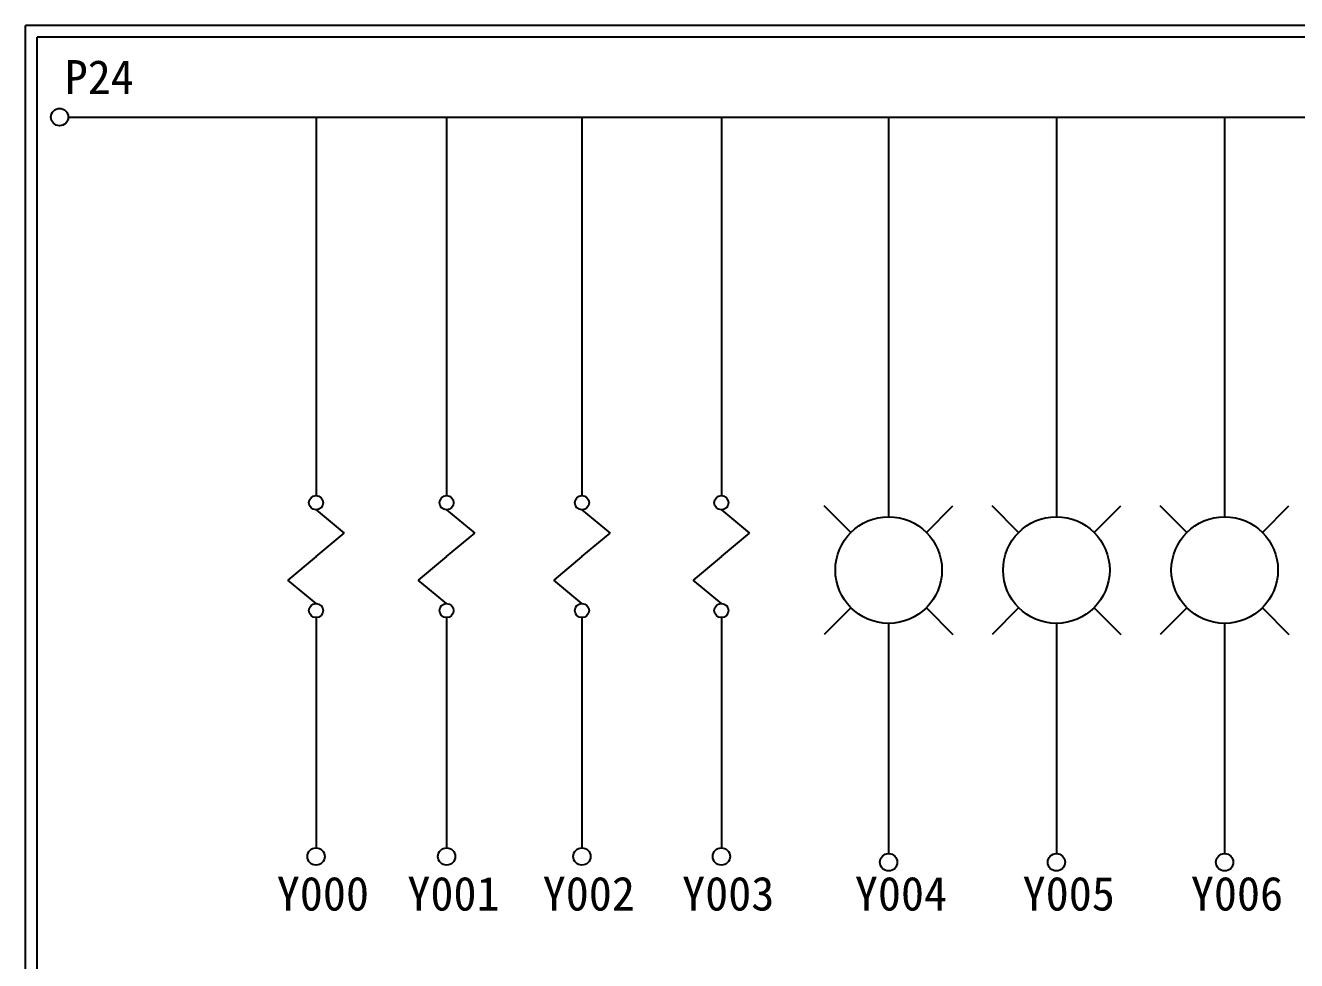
# Model space of a CAD drawing. Extents: x 972 to 1259, y -4 to 200.
# Drawn here: x 971.7 to 1106.6, y 100.9 to 200.2 of the extents above; entities that cross this region are included whole.
import ezdxf

# ---------------------------------------------------------------- set-up
doc = ezdxf.new("R2010")
doc.units = 0
doc.layers.get('0').update_dxf_attribs({"linetype": 'CONTINUOUS'})
doc.layers.add('圖框層', color=7, linetype='CONTINUOUS')
doc.layers.add('標尺寸層', color=3, linetype='CONTINUOUS')
doc.styles.add('STSL', font='kaiu.ttf')

msp = doc.modelspace()

# ---------------------------------------------------------------- linework, layer by layer
for p, q in [((1059.3, 146.34), (1056.47, 149.17)), ((1067.31, 146.34), (1070.13, 149.17)), ((1077.1, 146.34), (1074.28, 149.17)), ((1085.11, 146.34), (1087.94, 149.17)), ((1094.97, 146.34), (1092.14, 149.17)), ((1102.98, 146.34), (1105.8, 149.17)), ((1059.3, 138.33), (1056.47, 135.51)), ((1067.31, 138.33), (1070.13, 135.51)), ((1077.1, 138.33), (1074.28, 135.51)), ((1085.11, 138.33), (1087.94, 135.51)), ((1094.97, 138.33), (1092.14, 135.51)), ((1102.98, 138.33), (1105.8, 135.51))]:
    msp.add_line(p, q)
at = {"layer": '圖框層', "color": 7}
for p, q in [((1258.66, 200.19), (971.66, 200.19)), ((971.66, -3.78), (971.66, 200.19)), ((1257.41, 198.94), (972.91, 198.94)), ((972.91, -2.53), (972.91, 198.94))]:
    msp.add_line(p, q, dxfattribs=at)
at = {"layer": '標尺寸層', "color": 7}
for p, q in [((976.2, 190.45), (1253.79, 190.45)), ((1002.51, 190.45), (1002.51, 150.25)), ((1016.37, 190.45), (1016.37, 150.25)), ((1030.74, 190.45), (1030.74, 150.25)), ((1045.54, 190.45), (1045.54, 150.25)), ((1063.3, 190.45), (1063.3, 148)), ((1081.11, 190.45), (1081.11, 148)), ((1098.97, 190.45), (1098.97, 148)), ((1002.51, 148.75), (1005.51, 146.26)), ((1016.37, 148.75), (1019.37, 146.26)), ((1030.74, 148.75), (1033.75, 146.26)), ((1045.54, 148.75), (1048.54, 146.26)), ((1002.51, 143.77), (1005.51, 146.26)), ((1016.37, 143.77), (1019.37, 146.26)), ((1030.74, 143.77), (1033.75, 146.26)), ((1045.54, 143.77), (1048.54, 146.26)), ((1002.51, 143.77), (999.5, 141.28)), ((1016.37, 143.77), (1013.36, 141.28)), ((1030.74, 143.77), (1027.74, 141.28)), ((1045.54, 143.77), (1042.53, 141.28)), ((1002.51, 138.79), (999.5, 141.28)), ((1016.37, 138.79), (1013.36, 141.28)), ((1030.74, 138.79), (1027.74, 141.28)), ((1045.54, 138.79), (1042.53, 141.28)), ((1002.51, 137.29), (1002.51, 112.84)), ((1016.37, 137.29), (1016.37, 112.84)), ((1030.74, 137.29), (1030.74, 112.84)), ((1045.54, 137.29), (1045.54, 112.84)), ((1063.3, 136.68), (1063.3, 112.23)), ((1081.11, 136.68), (1081.11, 112.23)), ((1098.97, 136.68), (1098.97, 112.23))]:
    msp.add_line(p, q, dxfattribs=at)
for centre, radius in [((975.28, 190.45), 0.92), ((1002.51, 149.5), 0.751), ((1016.37, 149.5), 0.751), ((1030.74, 149.5), 0.751), ((1045.54, 149.5), 0.751), ((1063.3, 142.34), 5.66), ((1081.11, 142.34), 5.66), ((1098.97, 142.34), 5.66), ((1002.51, 138.04), 0.751), ((1016.37, 138.04), 0.751), ((1030.74, 138.04), 0.751), ((1045.54, 138.04), 0.751), ((1002.51, 111.92), 0.92), ((1016.37, 111.92), 0.92), ((1030.74, 111.92), 0.92), ((1045.54, 111.92), 0.92), ((1063.3, 111.31), 0.92), ((1081.11, 111.31), 0.92), ((1098.97, 111.31), 0.92)]:
    msp.add_circle(centre, radius, dxfattribs=at)

# ---------------------------------------------------------------- texts
at = {"layer": '圖框層', "color": 4, "style": 'STSL'}
for s, p in [('P24', (975.82, 192.91)), ('Y000', (998.34, 106.18)), ('Y001', (1012.2, 106.18)), ('Y002', (1026.57, 106.18)), ('Y003', (1041.37, 106.18)), ('Y004', (1059.71, 106.18)), ('Y005', (1077.52, 106.18)), ('Y006', (1095.38, 106.18))]:
    msp.add_text(s, height=3.6, dxfattribs=at).set_placement(p)

doc.saveas('drawing.dxf')
